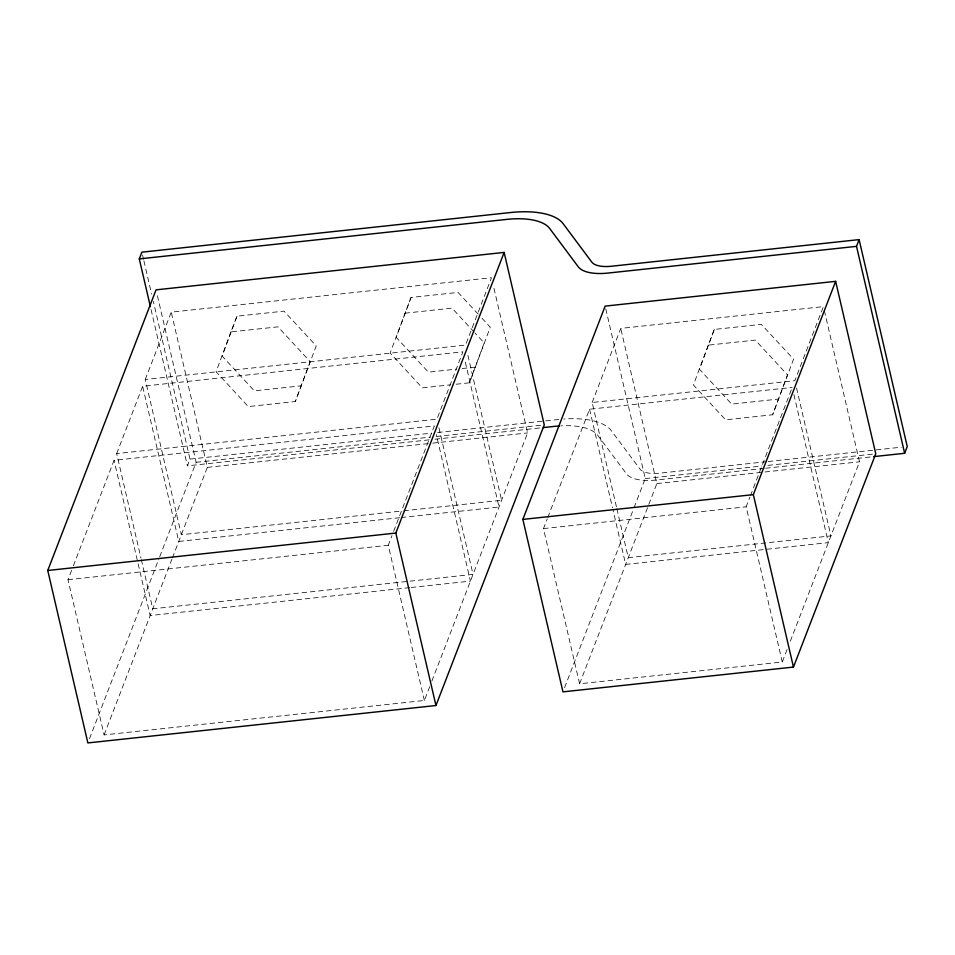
<?xml version="1.0" encoding="UTF-8"?>
<svg xmlns="http://www.w3.org/2000/svg" width="955" height="955" viewBox="0 0 955 955"><rect width="100%" height="100%" fill="white"/><g stroke="black" fill="none" stroke-linecap="round" stroke-linejoin="round"><path stroke-width="0.72" stroke-dasharray="4.78 3.58" d="M230.919 331.898L216.081 371.77L248.288 406.579L295.334 401.518L316.224 345.937L284.017 311.127L236.983 316.189L230.919 331.898L277.953 326.849L310.16 361.647L295.334 401.518M236.983 316.189L222.145 356.048L254.352 390.858L301.398 385.796M478.192 314.171L458.066 292.421L411.032 297.471L390.129 353.052L422.337 387.861L450.259 384.865M411.032 297.471L396.194 337.342L428.401 372.152L456.323 369.143M456.144 384.232L469.371 382.812L484.209 342.94L475.148 333.152M469.371 382.812L490.273 327.231L479.207 315.257M708.252 345.149L693.414 385.008L725.621 419.818L772.655 414.757L793.557 359.175L761.35 324.378L714.316 329.427L708.252 345.149L755.286 340.087L787.493 374.897L772.655 414.757M714.316 329.427L699.478 369.299L731.685 404.108L778.719 399.047M429.726 686.609L424.366 700.481L104.107 734.92L67.996 579.709L72.819 567.222M73.356 565.826L114.063 460.334L434.334 425.906L392.553 534.179M116.665 453.601L142.653 386.25L462.924 351.81L436.924 419.173L116.665 453.601L140.958 558.042M145.256 379.505L171.243 312.154L491.503 277.726L465.515 345.077L145.256 379.505L181.355 534.716L402.282 510.961M429.141 439.849L187.419 465.837L190.021 459.104L153.325 301.374M89.472 738.764L159.163 558.15M159.7 556.765L196.157 462.292L157.05 294.188M104.107 734.92L171.864 559.32M172.389 557.947L207.342 467.365L171.243 312.154M424.366 700.481L388.267 545.281L392.016 535.564M431.875 681.046L527.614 432.925L493.198 284.972M787.087 649.519L782.276 662.006L579.601 683.792L543.502 528.593L547.251 518.875M547.776 517.491L589.557 409.218L792.232 387.432M592.16 402.485L620.75 328.389L823.413 306.603L794.823 380.699L592.16 402.485L616.452 506.914M564.572 687.707L633.511 509.039M634.048 507.654L645.27 478.574L605.482 307.57M579.601 683.792L656.849 483.6L620.75 328.389M782.276 662.006L746.165 506.807L749.914 497.089M750.451 495.705L791.695 388.816M790.31 641.187L859.524 461.814L824.093 309.504M404.968 313.192L452.002 308.131L474.146 332.065M462.208 368.511L475.435 367.09M190.021 459.104L431.624 433.128M437.557 432.496L544.278 421.024M545.759 420.857L559.105 419.424M196.157 462.292L430.192 437.127M436.125 436.495L541.282 425.19M435.074 439.216L540.363 427.9M207.342 467.365L431.23 443.287M432.722 443.132L527.614 432.925M766.662 461.671L660.12 473.131A25.725 10.899 -13.1 0 1 639.766 468.821L611.152 430.442A69.166 29.319 -13.1 0 0 563.701 419.03M768.142 461.516L901.329 447.191M645.27 478.574L761.995 466.016M767.904 465.383L875.759 453.792M764.167 468.404L656.216 480.007A38.761 16.426 -13.1 0 1 626.361 473.692L597.735 435.301A56.13 23.791 -13.1 0 0 561.074 425.835M765.647 468.237L872.118 456.788M403.762 510.806L501.626 500.289L467.544 353.78M656.849 483.6L859.524 461.814M399.679 517.706L178.752 541.449L142.653 386.25M401.16 517.538L499.023 507.021L464.608 359.068M67.996 579.709L388.267 545.281M543.502 528.593L746.165 506.807M409.647 587.647L150.162 615.545L114.063 460.334M411.127 587.492L470.433 581.106L436.351 434.609M796.518 387.945L830.934 535.898L628.259 557.684L616.787 508.37M793.915 394.678L828.331 542.631L625.668 564.417L612.847 509.302M589.557 409.218L612.501 507.857M438.954 427.876L473.035 574.373L152.764 608.801L141.292 559.487M142.546 255.057L143.56 259.402M143.895 260.846L151.642 294.128M151.057 309.551L187.419 465.837"/><path stroke-width="1.43" d="M150.389 306.662L139.275 258.901L141.877 252.168L510.961 212.488A69.166 29.319 -13.1 0 1 563.008 223.494L591.634 261.885A25.725 10.899 -13.1 0 0 611.976 266.182L859.106 239.621L907.25 446.558L904.648 453.291L873.598 456.633M47.75 570.481L156.047 289.843L504.133 252.418L544.255 424.868L435.958 705.518L87.872 742.93L47.75 570.481L395.836 533.057L504.133 252.418M522.851 519.413L605.148 306.113L835.637 281.343L875.759 453.792L793.462 667.079L562.961 691.862L522.851 519.413L753.34 494.63L835.637 281.343M904.648 453.291L856.516 246.354L859.106 239.621M139.275 258.901L507.057 219.364A56.13 23.791 -13.1 0 1 549.591 228.364L578.217 266.743A38.761 16.426 -13.1 0 0 608.072 273.058L856.516 246.354M543.335 427.577L555.201 426.3A56.13 23.791 -13.1 0 1 559.606 425.918M753.34 494.63L793.462 667.079M395.836 533.057L435.958 705.518"/></g></svg>
